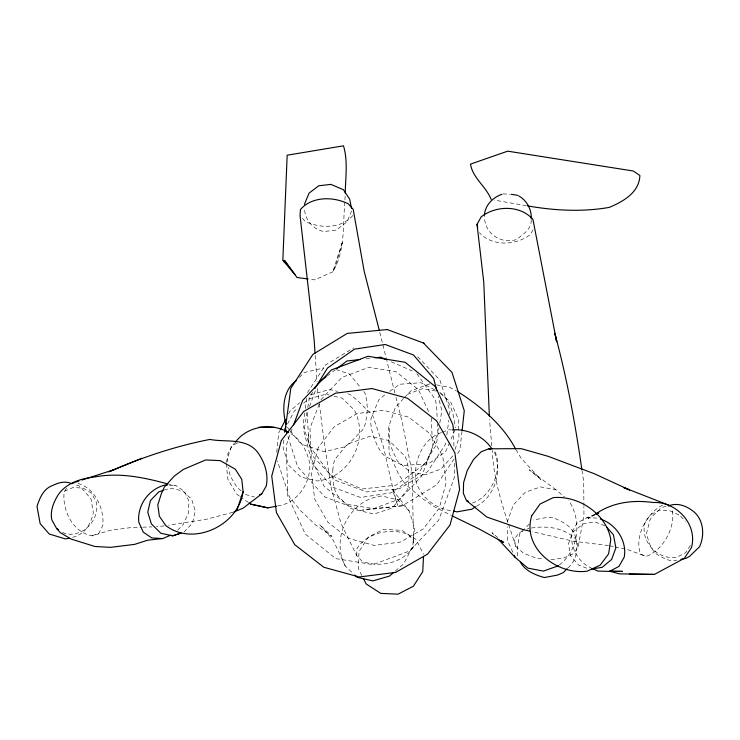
<?xml version="1.0" encoding="UTF-8"?>
<svg xmlns="http://www.w3.org/2000/svg" width="740" height="740" viewBox="0 0 740 740"><rect width="100%" height="100%" fill="white"/><g stroke="black" fill="none" stroke-linecap="round" stroke-linejoin="round"><path stroke-width="0.56" stroke-dasharray="3.7 2.78" d="M531.218 219.983C531.709 229.252 522.875 234.34 516.613 239.492C500.962 244.672 483.941 233.109 484.561 216.274M344.942 199.957L345.136 195.369M356.68 555.509L357.004 548.331C367.752 532.439 390.905 527.537 408.24 534.474L413.54 540.135L413.216 547.313C402.468 563.196 379.315 568.098 361.98 561.17L356.68 555.509L341.103 523.652L331.104 487.595L323.898 440.078L319.153 402.384M344.831 202.122C342.685 225.617 345.506 250.768 332.787 271.821L314.74 279.877L309.2 279.137M227.393 461.964L227.994 453.065L232.536 445.203L237.845 443.029M276.742 452.344L278.721 432.826L279.766 430.828M283.882 440.143L283.087 448.089L288.739 465.312L300.875 477.041L317.09 480.954C350.057 478.049 369.686 438.506 354.201 409.868L342.065 398.129L333.416 396.048M462.019 431.235L459.781 450.401L457.228 454.212M304.741 412.966L303.076 425.398L313.242 456.746L335.942 480.501L366.679 491.934L399.378 488.798L427.544 471.704L445.619 444.037L446.072 440.651M305.343 408.452L306.702 398.286M446.831 435L448.792 420.32M449.55 414.668L450.003 411.283L439.838 379.925L417.138 356.18M307.063 412.134L303.946 431.429L312.095 463.397L332.288 486.976L360.528 497.474L391.21 492.831L418.257 473.952L436.322 444.583L439.079 427.563M307.794 407.592L309.45 397.38L313.057 391.506M439.81 423.021L441.826 410.543L438.173 396.205M550.902 559.57L563.26 558.219L573.352 553.779L578.06 547.258L583.952 515.493L583.897 506.502M403.55 398.481L395.382 407.5L389.194 425.398L388.306 429.487L389.185 453.407L398.564 474.183L405.317 484.21L422.272 498.492L434.491 506.761L451.261 515.401M226.061 462.491L231.444 446.424L234.562 443.094M454.998 449.569L459.013 437.978L458.754 431.226M455.017 429.681L450.105 441.419M507.113 522.329L513.366 504.911L525.289 492.257L540.505 486.883L556.018 489.843L564.49 496.993M292.06 429.108L287.351 441.836L286.25 446.766L287.777 495.985L305.343 534.123L335.775 558.617L373.034 564.611L409.747 550.912L438.635 520.248L453.99 478.688L454.721 473.868L454.406 462.454M309.551 406.427L315.915 389.259M319.255 404.012L309.977 428.127L311.226 458.393L324.083 486.319L346.357 504.245L373.635 508.63L400.516 498.612L421.661 476.162L432.558 447.848L431.309 417.582M351.611 210.9L347.162 221.824L337.542 229.012L335.942 230.14L323.944 231.528C312.983 229.409 305.204 220.076 304.482 209.087M449.661 442.446L445.647 451.678L428.432 463.869L402.699 465.414L384.791 456.09L381.359 452.639L377.622 446.396L374.236 438.422L371.776 430.116L370.666 422.901L371.11 418.026L379 399.48L385.993 393.957M66.452 488.206L64.075 492.951C62.354 510.924 73.195 532.55 92.139 535.88L109.983 530.367L131.267 527.546L141.562 527.213M288.609 413.854L290.173 410.857L299.7 402.754M287.573 423.909L294.196 411.227L297.619 408.323M532.976 229.853L530.404 234.478C516.141 245.736 492.155 246.642 479.381 232.712M690.337 545.463L685.629 552.78L676.823 557.257C658.138 560.513 640.026 541.708 644.91 523.162L650.21 514.938L659.016 510.452L669.589 510.609L679.829 515.364M307.461 392.644L325.526 364.977L353.702 347.883M454.027 458.985L436.767 484.746L402.421 505.753L362.618 509.684M404.299 397.667L411.024 390.803L430.134 383.718M452.815 455.886L440.929 468.993L425.713 474.719L410.182 471.917L397.399 461.15L389.906 444.546L389.194 425.398M320.873 399.813L342.028 377.363L368.899 367.336L396.178 371.73L418.452 389.656L428.932 412.411M559.357 564.925C578.893 549.968 582.149 520.655 568.736 500.564M184.047 532.106L192.483 523.078L195.286 511.072L191.688 499.315L182.66 490.953L170.626 488.224L164.16 490.074M299.349 377.372L304.066 372.553L324 367.919M567.959 567.867C577.385 560.291 578.625 545.87 574.888 535.038C571.336 525.308 561.41 521.487 552.817 517.417L546.777 517.482L533.318 519.98M352.832 215.534C341.353 228.891 319.772 228.669 304.963 221.232L300.061 215.71M529.239 524.068L519.517 533.929L516.946 550.986L517.917 556.517M177.674 530.09L183.03 524.808L188.413 513.162L188.931 501.248L184.501 491.425L175.972 485.634L169.266 484.274M395.327 571.03L403.689 563.815L412.652 546.527L414.594 527.639L409.128 510.896L392.459 489.686L397.556 505.244L392.135 485.116L383.422 446.618L372.525 415.131L356.541 399.72L349.928 394.318L345.432 393.245M303.622 403.245L308.765 398.888L325.85 394.217L329.087 395.003M327.219 375.92L335.303 369.806M389.684 391.368L399.822 384.245L420.875 382.728L434.824 389.841M476.412 506.271C495.282 496.272 502.608 470.529 494.052 451.382M595.913 513.801L588.189 518.416L594.942 514.874M594.766 514.504L586.681 517.815L577.265 522.838L571.974 532.171C569.615 546.536 577.792 561.993 591.084 567.885M523.014 530.95L518.981 532.726L514.272 539.247L515.882 546.564L523.485 553.224L535.584 557.904L544.316 559.005M527.056 529.174L529.072 528.295M92.139 535.88L99.021 533.004L102.823 525.418C104.386 508.574 95.062 488.252 77.987 483.396M64.297 491.166L73.168 487.521L83.195 488.085L91.399 493.145L96.154 501.702C100.372 519.545 82.945 538.156 64.806 533.521L61.161 531.274M662.504 505.143C646.788 512.885 633.829 537.092 640.673 554.195L646.038 556.406C663.04 550.856 676.323 526.159 672.022 509.055M441.539 432.567C421.957 439.061 412.892 462.824 416.111 482.008C421.3 497.965 435.99 509.166 452.556 510.859M442.548 432.169L448.588 429.792L450.891 429.848M472.407 502.987C491.138 497.224 503.783 468.781 494.699 451.224L492.72 450.42M407.268 394.392L422.485 388.667L438.025 391.469M72.631 537.305C84.619 534.632 91.057 523.976 93.323 512.598L91.011 498.862L81.751 488.215L79.125 485.912L74.916 484.672M310.495 394.799L329.689 389.49L337.56 391.368M232.776 512.302L206.738 519.193L168.618 525.178M666.065 506.465L661.579 507.399L651.69 516.918L649.887 520.34L646.464 533.586C648.86 542.106 650.867 551.837 659.71 555.999C664.779 558.82 670.708 562.086 676.665 560.189M277.574 505.966C297.536 503.246 311.105 482.748 309.746 463.231C307.045 451.169 300.93 438.913 289.599 433.057M164.243 525.909L156.427 526.741M366.115 358.835L371.748 358.197M531.32 528.046C546.971 525.418 565.221 527.768 576.46 539.95L578.06 547.258M402.421 505.753L361.111 510.498L325.045 497.077L297.656 466.774L287.823 436.091M142.709 527.176L151.857 526.889M586.681 517.815L598.373 518.093M502.96 193.88L510.286 194.269M169.423 485.264L175.972 485.634M526.408 205.72L494.394 200.124M436.628 384.902L449.624 387.27L456.45 390.924M608.567 545.556L573.435 541.227L531.986 531.607M609.658 545.778L614.006 546.675M615.097 546.897L627.076 549.367L646.038 556.406M245.449 494.524L254.301 496.91M336.182 369.556L349.252 373.885L361.037 388.065M604.867 525.751L594.793 521.839L583.009 523.911L572.677 532.328L568.459 543.826L570.605 555.796L578.551 565.027L588.753 569.005M391.284 361.795L412.337 371.008M439.81 392.385C450.54 400.072 454.073 415.214 455.257 427.812M239.316 495.994L236.661 494.107L227.901 479.354L226.181 463.61M240.204 496.623L248.178 502.303M556.018 489.843L529.248 469.789L540.903 479.613L520.951 457.995L516.252 450.133M440.578 393.615L450.799 402.236L458.291 418.831L458.717 430.097M497.835 537.582L492.007 532.671L495.097 535.927M241.185 490.861L236.929 487.198L230.436 476.366L228.114 467.504M409.128 510.896L397.343 499.611L381.572 496.013C349.706 499.25 330.179 538.128 345.275 566.008L353.137 573.537M680.615 516.206L685.342 521.256M287.333 427.322L289.497 429.977M290.219 430.856L299.626 442.363L304.316 445.101L324.286 451.678L344.6 446.877L349.483 443.251L362.637 429.894L365.079 424.483L366.726 416.703L367.29 407.888L366.67 399.572L364.977 393.19L363.738 391.516M416.833 373.663L435.462 399.72L436.582 406.223L437.229 419.571M361.879 575.535L358.373 568.653L358.993 551.596L368.187 537.185L383.486 529.294L401.82 530.404L416.065 539.404L423.585 554.316M345.275 566.008L333.231 540.246L319.588 524.475L331.955 536.389L315.471 524.882L300.736 510.702L289.553 497.252L277.38 460.946M512.848 552.299L507.751 541.06L507.261 526.732M307.165 412.865L308.876 443.445L310.578 447.275L330.595 475.163L361.841 489.038L395.956 485.19L426.416 462.759L437.886 432.918L437.451 424.02M515.882 546.564C505.725 515.207 493.571 483.812 492.285 450.493M394.873 392.94L386.891 361.018M395.974 397.334L402.347 422.605L412.097 472.712L413.54 540.135M379.777 332.362L386.613 359.918M581.991 470.427L583.721 481.786L583.888 505.383M317.423 388.676L319.005 401.237M491.804 445.915L489.519 419.534M315.194 355.44L316.961 381.803M308.386 434.556L308.876 443.445M453.49 429.367L453.99 447.626M332.843 469.169L332.76 477.152L333.647 485.089L335.35 491.601L337.57 495.578L350.723 508.556L373.978 514.087L392.311 507.927L406.972 490.38L408.425 484.857L408.989 477.383L408.572 469.243L407.25 461.853L405.252 456.488L388.889 440.513L370.028 436.258L347.449 444.093L335.683 458.365L333.87 462.519L332.843 469.169M318.256 447.534L311.374 473.036L314.759 499.269L327.875 522.227L348.753 538.433L374.19 545.417L400.331 542.096L423.178 528.998L439.273 508.112L446.155 482.6L442.77 456.377L429.644 433.409L408.776 417.203L383.339 410.228L357.198 413.54L334.351 426.638L318.256 447.534M342.204 242.775L336.006 264.837L332.787 271.821L342.204 242.775"/><path stroke-width="1.11" d="M531.246 218.966C531.875 209.855 526.889 200.374 518.814 195.989M423.511 556.619L422.743 571.622L413.401 586.21L398.037 594.174L380.786 593.378L366.272 584.036L363.377 578.476M345.238 193.075C345.515 177.378 348.078 161.154 343.49 145.826L287.175 155.206L282.828 260.452L285.159 262.663M284.687 432.197L285.029 428.784L286.047 426.841M462.149 430.107L464.276 410.737L451.983 372.387L423.373 342.971M484.413 215.229C484.931 205.369 492.951 197.266 501.998 194.287M243.108 491.619C238.706 525.206 193.334 547.036 165.751 525.511L159.378 516.233L157.796 504.902L161.329 493.747L164.308 487.077L174.298 476.07L183.391 469.401L205.711 459.938L220.279 460.632L235.329 469.225L241.767 479.326L243.108 491.619L237.078 509.721M293.623 424.862L302.642 400.451L331.409 369.917L367.965 356.282L405.067 362.258L435.361 386.641L452.852 424.612L453.49 429.367M304.408 204.416L309.079 193.112L318.774 185.777L330.91 184.38L343.397 189.69L349.687 199.19L351.574 208.513M280.284 429.829L285.492 419.839M489.362 416.093L483.757 282.088L477.023 224.331L481.13 216.931C495.707 205.406 520.202 204.851 532.929 219.41L556.646 341.75L554.834 333.296C566.868 377.974 575.248 423.521 581.825 469.299M233.858 512.015L243.183 508.13L261.729 493.876L266.271 486.013C268.666 473.859 264.568 461.649 257.335 451.881C245.874 437.599 225.719 442.483 209.864 439.44C175.001 446.248 141.146 457.644 108.641 471.926M314.861 388.574L327.515 368.011L354.562 349.132L385.244 344.489L413.484 354.987L433.677 378.565L436.767 390.692M235.348 442.261C247.169 426.027 271.719 422.226 288.6 432.613M296.194 380.591C282.726 390.433 281.829 409.636 286.056 424.335M567.173 568.662L563.232 572.649L557.303 575.128L544.288 577.542C535.149 574.962 525.298 570.975 520.423 562.28M393.652 572.473L389.471 576.081L372.84 580.891L357.059 577.293L354.71 575.035M320.032 381.359L326.322 376.605M337.098 368.446L346.977 360.981L360.491 359.464M475.496 506.854L471.861 509.194L456.996 511.867L453.666 511.109M593.027 568.801L597.874 571.104L609.557 571.391L618.982 566.359L624.273 557.026C627.095 540.57 615.911 524.087 600.307 519.018M596.875 513.856L598.808 512.848L595.774 514.087M595.913 513.801C612.859 502.173 633.274 499.75 653.226 502.506C676.434 501.35 697.922 524.41 691.456 547.609L684.37 558.293L654.41 574.425L619.473 573.861L609.482 571.16L622.442 571.382L609.557 571.391M168.147 484.043C144.476 477.559 119.547 472.259 95.007 476.912C81.011 478.484 66.508 482.73 58.127 494.903C53.502 502.46 49.959 510.896 51.837 519.896L56.601 528.462L60.153 532.513L71.058 539.053L94.914 546.49L110.51 547.36L134.569 544.381L147.75 540.191L162.708 538.554L170.811 535.14M74.758 482.489L71.808 483.72C65.555 480.685 58.645 482.517 52.744 485.431C43.503 488.696 39.803 497.798 37 506.401L40.145 523.606L49.275 534.03L65.203 538.859L69.477 538.332M110.39 471.195L141.821 458.291M259.601 494.736L261.729 493.876M670.107 505.698L623.533 487.484L629.574 489.963L594.016 473.618L548.137 456.321L521.145 448.644L488.761 448.81L481.204 451.77L473.526 459.503L467.255 470.483L463.61 482.536L463.332 493.275L466.478 500.582L486.865 517.057L523.143 529.646L529.775 531.116M558.617 565.721L543.391 571.095L527.888 568.126L515.17 557.414L498.187 539.183M75.804 482.138L78.93 481.074M82.057 480.001L114.219 469.613M163.087 490.426L158.804 491.86L150.47 500.508L147.75 512.228L151.376 523.883L160.774 533.207L172.568 535.852L180.865 533.152M172.568 535.852L180.912 533.124M668.303 506.003C676.721 502.441 685.573 505.457 692.492 510.711C703.601 518.648 705.063 535.029 699.522 546.758L689.449 556.462L686.082 558.302L680.846 559.348M249.056 502.932L250.832 504.19L267.945 507.862L276.501 506.179M591.205 569.153L602.221 567.284L611.656 559.412L615.884 547.831L613.432 534.789L606.634 527M375.125 357.818L380.758 357.189L387.075 359.954M387.307 329.55L347.217 333.416L312.872 354.414L290.802 388.324L285.372 428.423L286.778 432.808M274.096 427.35L259.111 427.184M629.398 574.083L654.41 574.425M452.048 429.866C467.338 428.691 483.442 435.999 491.924 448.875M167.24 485.144L165.057 485.015C148.675 489.075 136.9 505.466 138.824 522.32L143.264 532.143L151.783 537.943L162.708 538.554M308.099 278.989L297.018 277.5L284.364 260.276L294.946 274.605L283.559 261.118L285.122 262.598M527.537 205.896C554.538 210.604 582.186 212.149 609.298 207.385C623.2 201.521 639.268 192.567 639.887 175.528L633.283 171.005L507.705 151.163L470.52 164.113C472.527 177.868 486.245 186.684 491.184 199.449M511.331 194.324L517.926 195.369M250.832 504.19L267.945 507.862M387.029 329.476L424.418 343.388M488.761 448.81L490.74 449.615M466.478 500.582L468.457 501.387M452.251 515.909L479.085 528.961L503.672 542.494L501.174 540.385M457.431 391.442C480.528 406.112 502.728 424.64 515.669 449.143M56.601 528.462L58.423 529.581M514.245 555.37L515.17 557.414M379.232 330.151L364.163 271.182L353.202 209.374L348.3 203.852C333.49 196.415 311.91 196.183 300.431 209.549L300.061 215.71L314.111 339.401L315.036 353.147M477.023 224.331L477.698 227.615M531.662 515.909C521.857 548.137 557.063 575.23 587.116 571.178L600.186 565.157L608.641 553.825L610.787 539.442C606.365 513.875 578.541 495.208 553.224 497.641L540.034 504.033L531.662 515.909M281.329 440.55L271.737 476.098L276.446 512.663L294.742 544.677L323.833 567.265L359.298 576.987L395.733 572.371L427.581 554.112L450.022 524.993L459.605 489.436L454.897 452.88L436.6 420.866L407.509 398.277L372.044 388.546L335.618 393.171L303.761 411.431L281.329 440.55"/></g></svg>
